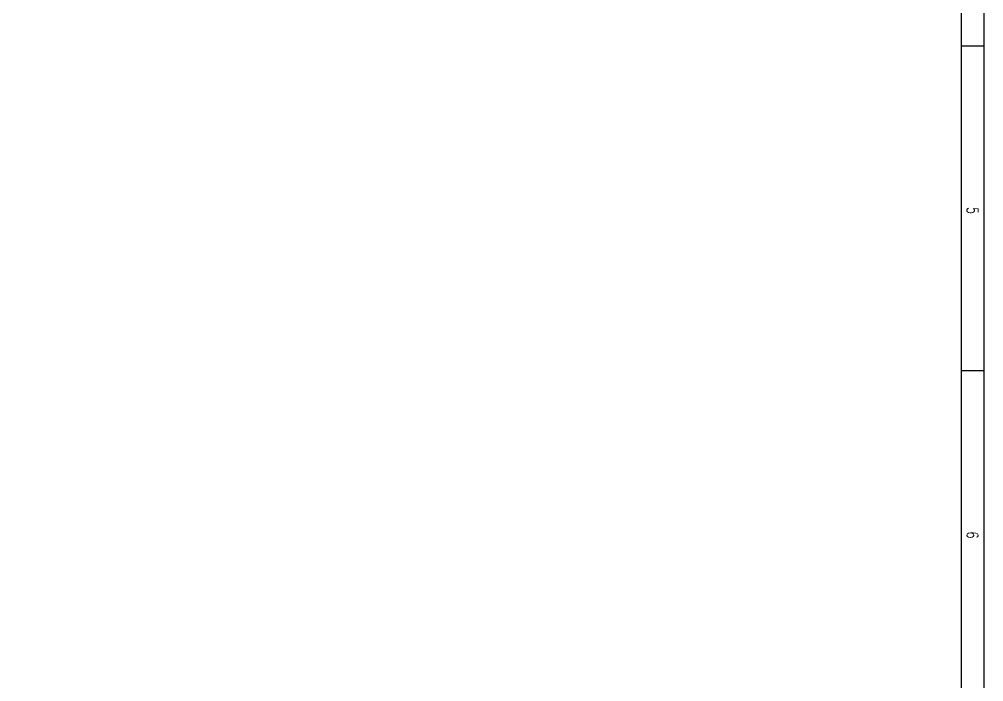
# Model space of a CAD drawing. Extents: x -6175 to -5334, y -8176 to -6987.
# Drawn here: x -5762.5 to -5333.6, y -7871.1 to -7576.7 of the extents above; entities that cross this region are included whole.
import ezdxf

# ---------------------------------------------------------------- set-up
doc = ezdxf.new("R2010")
doc.units = 0
doc.layers.get('0').update_dxf_attribs({"linetype": 'CONTINUOUS'})
doc.layers.add('内层矩形', color=1, linetype='CONTINUOUS')
doc.layers.add('外层矩形', color=1, linetype='CONTINUOUS')
doc.styles.add('HZbine', font='txt_____.ttf', dxfattribs={"width": 0.7, "bigfont": 'HZTXT'})

msp = doc.modelspace()

# ---------------------------------------------------------------- linework, layer by layer
at = {"color": 4, "flags": 128}
for points in [[(-5333.59, -6986.61), (-5333.59, -8175.61)], [(-5333.59, -7588.65), (-5343.59, -7588.65)], [(-5333.59, -7732.89), (-5343.59, -7732.89)]]:
    msp.add_lwpolyline(points, dxfattribs=at)
at = {"const_width": 0.5}
msp.add_lwpolyline([(-5343.59, -7011.61), (-5343.59, -8165.53), (-6164.59, -8165.53), (-6164.59, -7011.61)], close=True, dxfattribs=at)
at = {"layer": '内层矩形'}
msp.add_lwpolyline([(-6164.59, -7011.61), (-5343.59, -7011.61), (-5343.59, -8165.61), (-6164.59, -8165.53)], close=True, dxfattribs=at)
at = {"layer": '外层矩形'}
msp.add_lwpolyline([(-6174.59, -6986.61), (-5333.59, -6986.61), (-5333.59, -8175.61), (-6174.59, -8175.61)], close=True, dxfattribs=at)

# ---------------------------------------------------------------- texts
at = {"color": 0, "style": 'HZbine', "width": 0.7}
for s, p in [('5', (-5341.09, -7660.19)), ('6', (-5341.09, -7804.43))]:
    msp.add_text(s, height=5, rotation=270, dxfattribs=at).set_placement(p)

doc.saveas('drawing.dxf')
